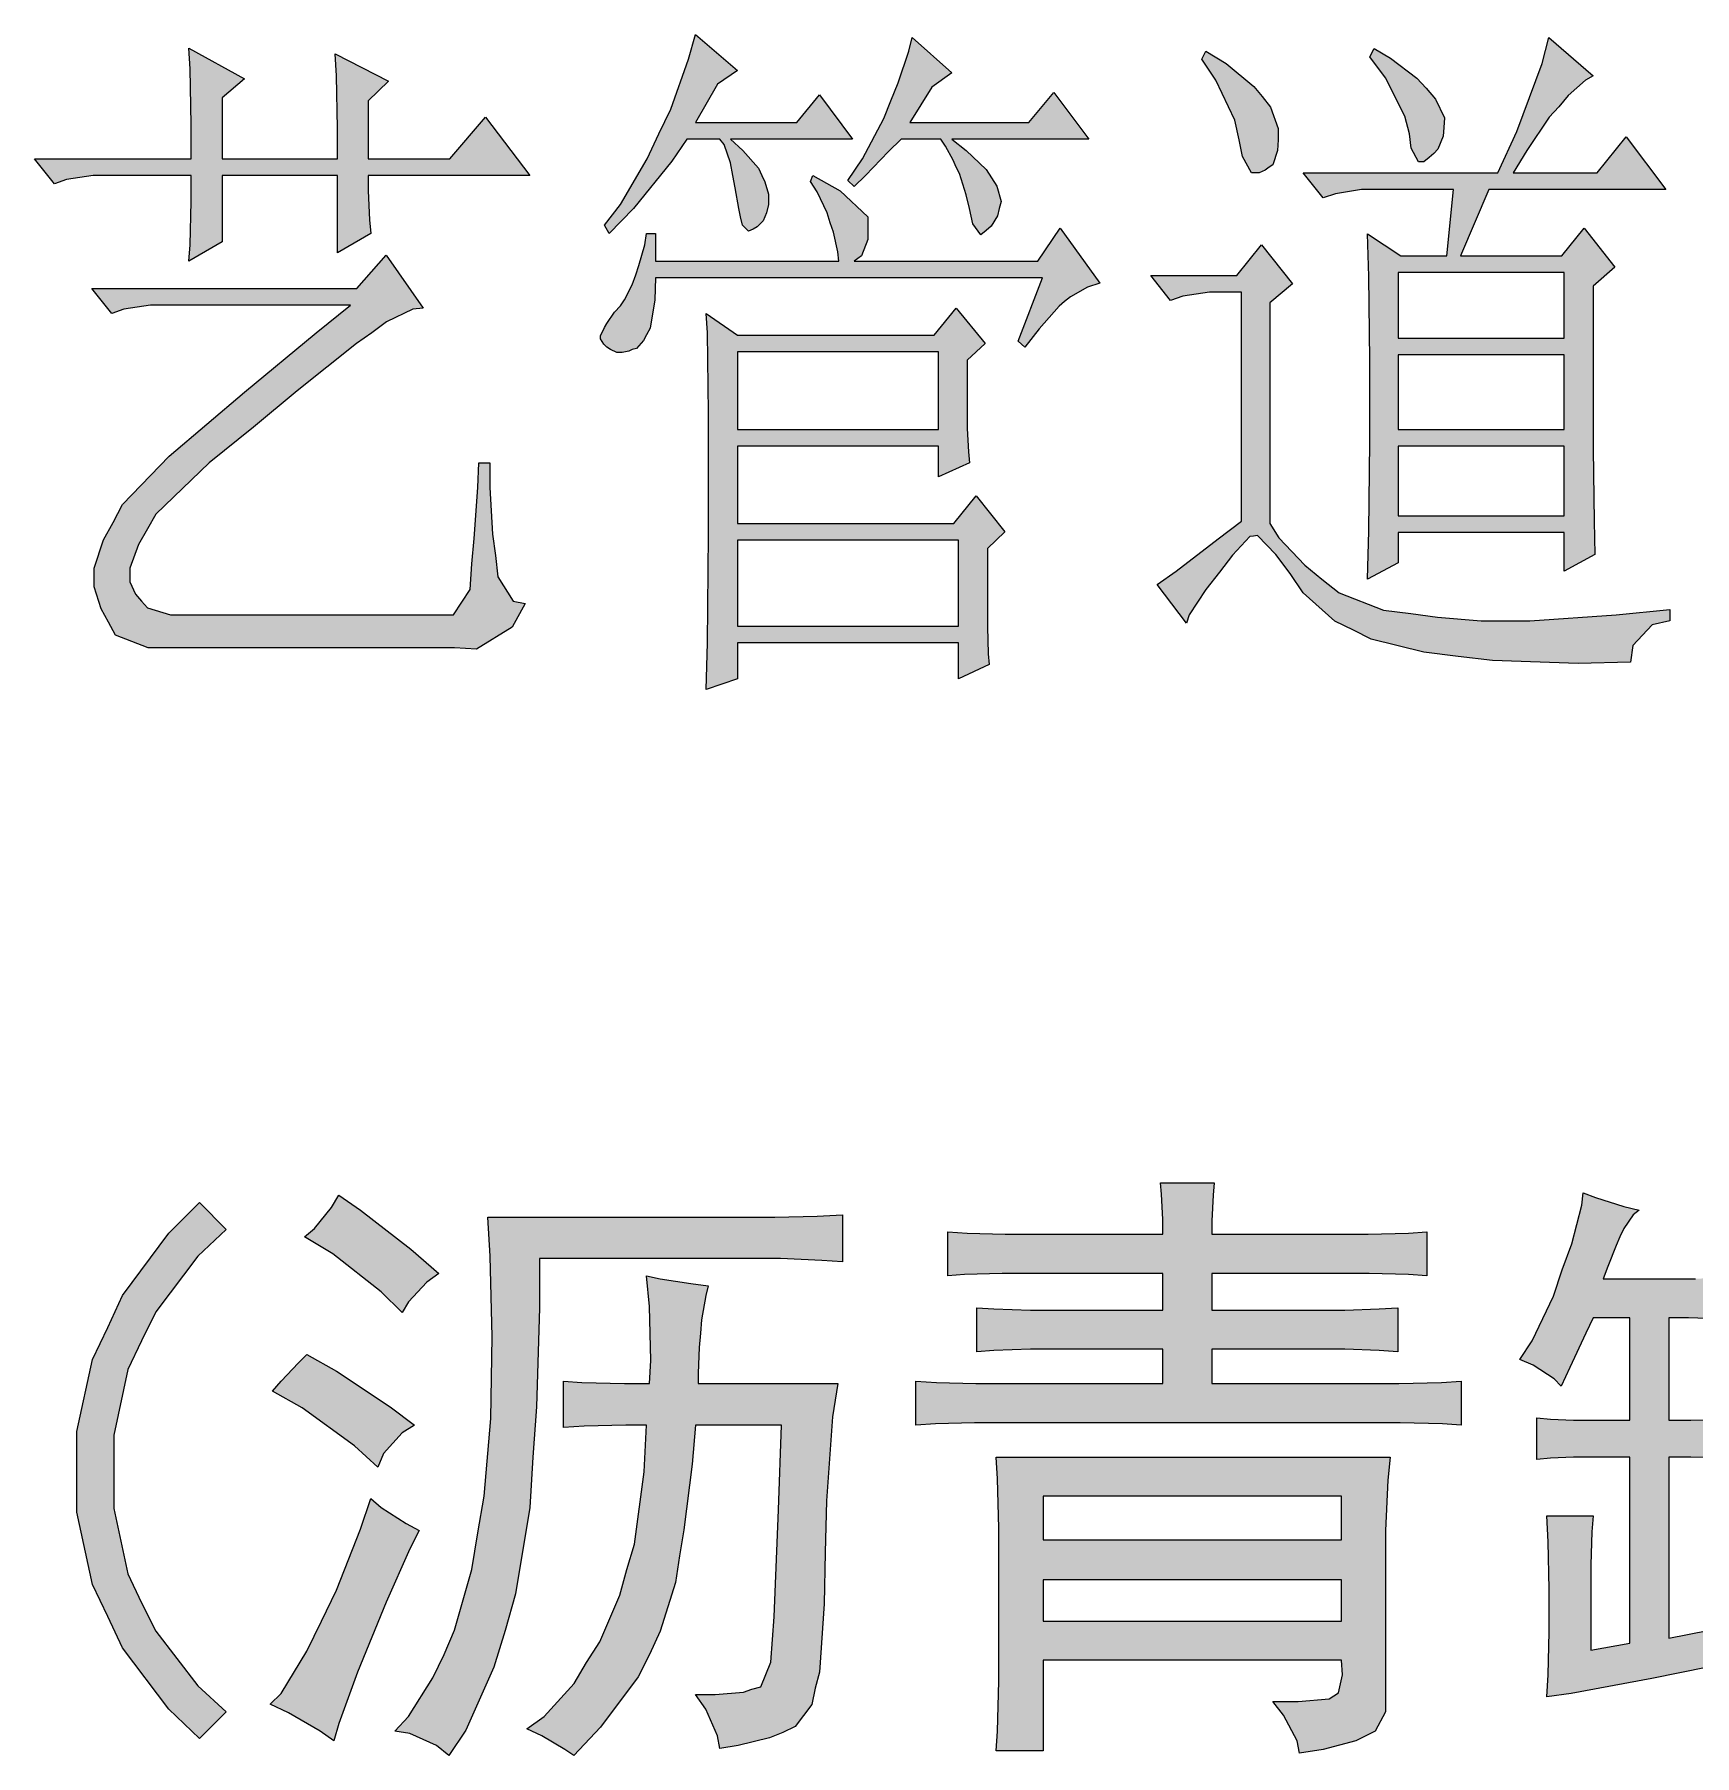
# Model space of a CAD drawing. Header units: millimetres. Extents: x 261 to 114907, y 32 to 1998430.
# Drawn here: x 109822 to 111031, y 1931039 to 1932292 of the extents above; entities that cross this region are included whole.
import ezdxf

# ---------------------------------------------------------------- set-up
doc = ezdxf.new("R2010")
doc.units = ezdxf.units.MM

msp = doc.modelspace()

# ---------------------------------------------------------------- hatches: boundary and pattern name
h = msp.add_hatch(color=0)
h.dxf.hatch_style = 2
h.paths.add_polyline_path([(110303.4, 1932291.7), (110334, 1932265.4), (110319.4, 1932255.5), (110303.4, 1932227.5), (110377.1, 1932227.5), (110393.5, 1932247.7), (110417.6, 1932215.4), (110328.9, 1932215.4), (110337.9, 1932207.2), (110349.1, 1932194.3), (110351.7, 1932189.1), (110353.8, 1932184.4), (110356.4, 1932175.4), (110356.4, 1932171), (110356.4, 1932168), (110355.1, 1932162), (110353.8, 1932159), (110352.6, 1932156), (110348.2, 1932151.7), (110345.2, 1932149.9), (110341.8, 1932148.6), (110337.5, 1932152.9), (110336.2, 1932159), (110334.9, 1932165), (110332.3, 1932180.1), (110330.6, 1932189.1), (110328.9, 1932198.2), (110324.1, 1932211.5), (110321.1, 1932215.4), (110297, 1932215.4), (110286.2, 1932199.5), (110258.2, 1932165), (110240.5, 1932146.9), (110237.1, 1932152.9), (110248.7, 1932168), (110268.1, 1932201.2), (110276.7, 1932219.3), (110285.3, 1932237.4), (110298.3, 1932273.6)])
h = msp.add_hatch(color=0)
h.dxf.hatch_style = 2
h.paths.add_polyline_path([(110065.1, 1932189.1), (110065.1, 1932177.9), (110066, 1932156.8), (110066.9, 1932146.9), (110042.7, 1932132.7), (110042.7, 1932189.1), (109958.7, 1932189.1), (109958.7, 1932140.9), (109934.6, 1932126.7), (109935.4, 1932138.7), (109936.3, 1932170.2), (109936.3, 1932189.1), (109875.1, 1932189.1), (109864.8, 1932189.1), (109845.4, 1932186.1), (109836.7, 1932183.1), (109822.1, 1932201.2), (109936.3, 1932201.2), (109936.3, 1932226.2), (109935.4, 1932266.7), (109934.6, 1932281.8), (109975.1, 1932259.4), (109958.7, 1932245.6), (109958.7, 1932201.2), (110042.7, 1932201.2), (110042.7, 1932223.2), (110041.9, 1932261.5), (110041, 1932277.5), (110079.8, 1932257.7), (110065.1, 1932243.4), (110065.1, 1932201.2), (110124.6, 1932201.2), (110150.5, 1932231.4), (110182.8, 1932189.1)])
h = msp.add_hatch(color=0)
h.dxf.hatch_style = 2
h.paths.add_polyline_path([(110461.1, 1932289.5), (110490, 1932263.7), (110475.4, 1932253.3), (110459.4, 1932227.5), (110546, 1932227.5), (110564.1, 1932249.5), (110589.6, 1932215.4), (110490, 1932215.4), (110500.4, 1932207.2), (110515, 1932193.4), (110518.9, 1932187.4), (110522.8, 1932181.4), (110525.8, 1932170.2), (110524.5, 1932165), (110523.2, 1932159.8), (110518.5, 1932152.1), (110515, 1932149.1), (110511.1, 1932146), (110505.1, 1932153.8), (110502.9, 1932165), (110500.4, 1932174.9), (110495.6, 1932190.4), (110493, 1932195.2), (110490.9, 1932200.3), (110485.3, 1932210.3), (110481.8, 1932215.4), (110453, 1932215.4), (110443.9, 1932206.4), (110427.1, 1932189.1), (110418.9, 1932181), (110414.2, 1932185.3), (110425, 1932201.2), (110440.5, 1932230.5), (110445.6, 1932243.4), (110450.8, 1932256.4), (110458.6, 1932279.6)])
h = msp.add_hatch(color=0)
h.dxf.hatch_style = 2
h.paths.add_polyline_path([(110671.9, 1932273.6), (110674.9, 1932279.6), (110689.5, 1932270.6), (110709.8, 1932253.8), (110715.8, 1932246.5), (110721.9, 1932238.7), (110727.5, 1932223.2), (110727.5, 1932215), (110727, 1932207.2), (110723.6, 1932196.9), (110721, 1932195.2), (110718, 1932193), (110713.7, 1932190.9), (110711.9, 1932190.9), (110708.1, 1932190.9), (110701.6, 1932202.9), (110699, 1932215), (110696, 1932229.2), (110682.2, 1932258.5)])
h = msp.add_hatch(color=0)
h.paths.add_polyline_path([(110850.3, 1932130.5), (110855, 1932178.8), (110799, 1932178.8), (110788.2, 1932178.8), (110769.3, 1932175.8), (110760.2, 1932172.8), (110745.6, 1932190.9), (110887.3, 1932190.9), (110901.1, 1932221), (110919.6, 1932270.6), (110924.4, 1932289.5), (110956.7, 1932261.5), (110951.1, 1932258.5), (110938.6, 1932247.3), (110931.7, 1932239.1), (110924.8, 1932231.4), (110908.4, 1932207.2), (110898.5, 1932190.9), (110959.7, 1932190.9), (110980.8, 1932217.2), (111009.7, 1932178.8), (110880.9, 1932178.8), (110860.2, 1932130.5), (110933.9, 1932130.5), (110950.2, 1932150.8), (110972.6, 1932122.3), (110956.7, 1932108.6), (110956.7, 1932018.1), (110956.7, 1931989.6), (110957.6, 1931937.5), (110958, 1931913.4), (110935.6, 1931901.3), (110935.6, 1931929.3), (110814.9, 1931929.3), (110814.9, 1931907.3), (110792.5, 1931895.3), (110793.4, 1931930.6), (110794.2, 1931995.2), (110794.2, 1932025), (110794.2, 1932054.7), (110793.4, 1932115.5), (110792.5, 1932146.5), (110816.7, 1932130.5)])
h.paths.add_polyline_path([(110814.9, 1932058.6), (110814.9, 1932004.3), (110935.6, 1932004.3), (110935.6, 1932058.6)])
h.paths.add_polyline_path([(110814.9, 1931992.2), (110814.9, 1931941.4), (110935.6, 1931941.4), (110935.6, 1931992.2)])
h.paths.add_polyline_path([(110814.9, 1932118.5), (110814.9, 1932070.6), (110935.6, 1932070.6), (110935.6, 1932118.5)])
h = msp.add_hatch(color=0)
h.dxf.hatch_style = 2
h.paths.add_polyline_path([(110794.2, 1932275.3), (110797.3, 1932281.4), (110809.3, 1932274.5), (110828.3, 1932259.8), (110835.2, 1932252.5), (110842.1, 1932244.7), (110848.5, 1932230.9), (110848.1, 1932224), (110847.7, 1932217.6), (110843.8, 1932208.1), (110840.8, 1932205.1), (110837.3, 1932202.1), (110833.5, 1932199.1), (110829.6, 1932199.1), (110824.4, 1932209), (110823.1, 1932219.3), (110819.7, 1932232.2), (110805.5, 1932260.2)])
h = msp.add_hatch(color=0)
h.dxf.hatch_style = 2
h.paths.add_polyline_path([(110538.3, 1932068.5), (110555.9, 1932114.6), (110274.1, 1932114.6), (110273.7, 1932098.6), (110270.3, 1932078), (110267.7, 1932073.2), (110265.5, 1932068.9), (110260.3, 1932063.3), (110257.3, 1932062.5), (110254.7, 1932061.2), (110250, 1932060.3), (110248.7, 1932060.3), (110246.1, 1932060.3), (110241.4, 1932062.5), (110238.8, 1932064.2), (110236.6, 1932066.3), (110234.1, 1932070.2), (110234.1, 1932072.4), (110237.1, 1932078.4), (110238.8, 1932081.4), (110244.4, 1932089.6), (110248.7, 1932094.3), (110251.7, 1932098.6), (110257.3, 1932109.4), (110259.9, 1932116.7), (110262.1, 1932123.6), (110266.4, 1932138.7), (110267.7, 1932146.9), (110274.1, 1932146.9), (110274.1, 1932126.7), (110407.7, 1932126.7), (110406.9, 1932133.6), (110403.8, 1932147.8), (110401.3, 1932154.7), (110399.1, 1932162), (110391.8, 1932177.1), (110387, 1932184.8), (110388.8, 1932189.1), (110408.6, 1932177.9), (110428.8, 1932159), (110428.8, 1932150.8), (110428.8, 1932142.6), (110424.1, 1932130.5), (110418.9, 1932126.7), (110552.5, 1932126.7), (110568.9, 1932150.8), (110597.7, 1932110.7), (110588.7, 1932107.7), (110576.2, 1932100.8), (110571.9, 1932097.4), (110568, 1932093.9), (110553.4, 1932077.5), (110543, 1932064.2)])
h = msp.add_hatch(color=0)
h.dxf.hatch_style = 2
h.paths.add_polyline_path([(109863.9, 1932106.8), (110056.9, 1932106.8), (110078.1, 1932131), (110105.2, 1932092.6), (110097.5, 1932091.8), (110078.5, 1932082.7), (110067.7, 1932074.5), (110056.5, 1932066.8), (110013.4, 1932032.3), (109981.5, 1932006), (109949.2, 1931980.1), (109910.4, 1931942.7), (109904.4, 1931931.9), (109897.9, 1931920.7), (109891.5, 1931903.4), (109891.5, 1931897.4), (109891.5, 1931893.5), (109895.8, 1931884.5), (109900.1, 1931879.3), (109904.4, 1931874.6), (109921.2, 1931869.4), (109933.3, 1931869.4), (110116.4, 1931869.4), (110127.2, 1931869.4), (110139.3, 1931887.9), (110140.5, 1931906.5), (110142.3, 1931925), (110144.9, 1931962), (110145.7, 1931980.1), (110153.5, 1931980.1), (110153.5, 1931962), (110155.6, 1931928), (110157.8, 1931912.5), (110159.5, 1931897), (110170.7, 1931879.3), (110179.3, 1931877.6), (110169.8, 1931860.4), (110144, 1931844.4), (110128, 1931845.3), (109923.4, 1931845.3), (109904.8, 1931845.3), (109881.1, 1931854.7), (109876, 1931864.2), (109870.8, 1931873.7), (109865.6, 1931889.7), (109865.6, 1931895.7), (109865.6, 1931903.4), (109872.5, 1931924.1), (109879.4, 1931936.6), (109886.3, 1931949.6), (109920.3, 1931984.9), (109947.5, 1932008.2), (109975.1, 1932031.4), (110027.2, 1932074.5), (110052.2, 1932094.8), (109916.9, 1932094.8), (109906.6, 1932094.8), (109887.2, 1932091.8), (109878.5, 1932088.7)])
h = msp.add_hatch(color=0)
h.dxf.hatch_style = 2
h.paths.add_polyline_path([(110721.4, 1931935.8), (110727.9, 1931925.4), (110746.8, 1931905.6), (110759.3, 1931895.3), (110771.8, 1931885.3), (110804.2, 1931872.8), (110824, 1931870.3), (110843.4, 1931867.7), (110875.3, 1931865.1), (110887.3, 1931865.1), (110910.6, 1931865.1), (110973.5, 1931869.4), (111012.7, 1931873.3), (111012.7, 1931865.1), (110999.8, 1931862.1), (110985.6, 1931847), (110983.9, 1931834.9), (110945.9, 1931834.1), (110883.4, 1931836.2), (110858.5, 1931839.2), (110833.5, 1931842.3), (110795.1, 1931851.7), (110782.2, 1931858.2), (110768.8, 1931864.7), (110745.6, 1931885.3), (110736.1, 1931899.6), (110725.7, 1931913.4), (110712.4, 1931927.1), (110709.4, 1931926.7), (110706.8, 1931926.3), (110694.3, 1931912.9), (110684.8, 1931900.4), (110674.9, 1931887.9), (110662.8, 1931869.4), (110660.7, 1931863.4), (110639.5, 1931891.4), (110653.3, 1931901.3), (110683.9, 1931924.6), (110700.7, 1931937.5), (110700.7, 1932104.2), (110687.8, 1932104.2), (110677.5, 1932104.2), (110658.1, 1932101.2), (110649, 1932098.2), (110634.8, 1932116.3), (110697.3, 1932116.3), (110715.4, 1932138.7), (110737.8, 1932110.3), (110721.4, 1932096.5)])
h = msp.add_hatch(color=0)
h.paths.add_polyline_path([(110515.9, 1931917.7), (110515.9, 1931906.5), (110515.9, 1931884.1), (110515.9, 1931872.4), (110515.9, 1931860.8), (110516.3, 1931841), (110517.2, 1931833.2), (110494.8, 1931822.9), (110494.8, 1931849.1), (110334, 1931849.1), (110334, 1931822.9), (110311.2, 1931815.1), (110312.1, 1931849.1), (110312.9, 1931927.6), (110312.9, 1931972), (110312.9, 1932016.3), (110312.1, 1932074.5), (110311.2, 1932088.7), (110334, 1932072.8), (110477.1, 1932072.8), (110493, 1932092.6), (110514.2, 1932066.8), (110501.2, 1932054.7), (110501.2, 1932014.2), (110501.2, 1932005.1), (110502.1, 1931987.9), (110502.9, 1931980.1), (110480.1, 1931969.8), (110480.1, 1931992.2), (110334, 1931992.2), (110334, 1931935.8), (110491.3, 1931935.8), (110507.7, 1931956), (110528.4, 1931929.7)])
h.paths.add_polyline_path([(110334, 1931923.7), (110334, 1931861.2), (110494.8, 1931861.2), (110494.8, 1931923.7)])
h.paths.add_polyline_path([(110334, 1932060.7), (110334, 1932004.3), (110480.1, 1932004.3), (110480.1, 1932060.7)])
h = msp.add_hatch(color=0)
h.dxf.hatch_style = 2
h.paths.add_polyline_path([(110680.9, 1931456.1), (110680.1, 1931447.1), (110679.2, 1931428.6), (110679.2, 1931418.7), (110777, 1931418.7), (110793, 1931418.7), (110822.3, 1931419.5), (110835.6, 1931420.4), (110835.6, 1931388.5), (110822.3, 1931389.4), (110793.8, 1931390.2), (110778.7, 1931390.2), (110679.2, 1931390.2), (110679.2, 1931363.5), (110764.5, 1931363.5), (110776.1, 1931363.5), (110801.1, 1931364.4), (110814.5, 1931365.2), (110814.5, 1931333.3), (110801.1, 1931334.2), (110776.1, 1931335.1), (110764.5, 1931335.1), (110679.2, 1931335.1), (110679.2, 1931310.1), (110798.1, 1931310.1), (110815.4, 1931310.1), (110846.4, 1931310.9), (110860.6, 1931311.8), (110860.6, 1931279.9), (110847.2, 1931280.8), (110816.2, 1931281.6), (110798.1, 1931281.6), (110520.6, 1931281.6), (110506.4, 1931281.6), (110478, 1931280.8), (110463.7, 1931279.9), (110463.7, 1931311.8), (110478.8, 1931310.9), (110507.3, 1931310.1), (110520.6, 1931310.1), (110643.4, 1931310.1), (110643.4, 1931335.1), (110561.6, 1931335.1), (110547.3, 1931335.1), (110520.6, 1931334.2), (110508.1, 1931333.3), (110508.1, 1931365.2), (110520.6, 1931364.4), (110547.3, 1931363.5), (110561.6, 1931363.5), (110643.4, 1931363.5), (110643.4, 1931390.2), (110542.2, 1931390.2), (110526.6, 1931390.2), (110499.1, 1931389.4), (110487, 1931388.5), (110487, 1931420.4), (110501.2, 1931419.5), (110528.8, 1931418.7), (110542.2, 1931418.7), (110643.4, 1931418.7), (110643.4, 1931429.4), (110642.6, 1931448), (110641.7, 1931456.1)])
h = msp.add_hatch(color=0)
h.dxf.hatch_style = 2
h.paths.add_polyline_path([(109961.7, 1931071.3), (109942.3, 1931051.9), (109919.9, 1931073.1), (109886.3, 1931117.9), (109875.5, 1931140.7), (109864.3, 1931164), (109853.1, 1931216.6), (109853.1, 1931245.9), (109853.1, 1931275.2), (109864.3, 1931327.7), (109875.5, 1931351), (109886.3, 1931374.3), (109919.9, 1931419.5), (109942.3, 1931441.9), (109961.7, 1931422.1), (109941, 1931402.7), (109910.4, 1931362.2), (109900.1, 1931341.1), (109890.2, 1931320.4), (109879.8, 1931272.6), (109879.8, 1931245.9), (109879.8, 1931219.1), (109890.2, 1931171.7), (109900.1, 1931150.6), (109910.4, 1931129.9), (109941, 1931090.3)])
h = msp.add_hatch(color=0)
h.dxf.hatch_style = 2
h.paths.add_polyline_path([(110043.6, 1931447.1), (110059.5, 1931436.3), (110096.2, 1931407.9), (110116.4, 1931390.2), (110107.8, 1931383.8), (110094.4, 1931369.5), (110089.7, 1931361.8), (110074.6, 1931376.9), (110039.3, 1931404.4), (110018.6, 1931416.9), (110025.9, 1931423), (110038.4, 1931438.1)])
h = msp.add_hatch(color=0)
h.dxf.hatch_style = 2
h.paths.add_polyline_path([(111068.7, 1931082.1), (111040.3, 1931082.1), (111040.3, 1931103.7), (110999.4, 1931095.5), (110940.8, 1931084.7), (110923.1, 1931082.1), (110924, 1931098.1), (110924.8, 1931129.5), (110924.8, 1931144.6), (110924.8, 1931160.5), (110924, 1931195), (110923.1, 1931214), (110956.7, 1931214), (110955.8, 1931202.3), (110955, 1931178.2), (110955, 1931165.7), (110955, 1931116.2), (110983.4, 1931121.3), (110983.4, 1931256.6), (110949.4, 1931256.6), (110942.5, 1931256.6), (110925.7, 1931255.8), (110915.8, 1931254.9), (110915.8, 1931285.1), (110925.7, 1931284.2), (110942.5, 1931283.4), (110949.4, 1931283.4), (110983.4, 1931283.4), (110983.4, 1931357.9), (110956.7, 1931357.9), (110951.5, 1931346.7), (110939.9, 1931321.7), (110933.4, 1931308.3), (110928.3, 1931313.5), (110913.2, 1931323.4), (110903.3, 1931327.7), (110912.3, 1931341.1), (110927.8, 1931373.8), (110934.3, 1931392.8), (110941.2, 1931411.8), (110948.5, 1931439.8), (110949.4, 1931448.8), (110958.4, 1931445.4), (110979.1, 1931438.9), (110990.3, 1931436.3), (110986, 1931432.9), (110979.1, 1931423), (110976.1, 1931416.9), (110973.5, 1931410.5), (110967.5, 1931395.4), (110964, 1931386.3), (111020.9, 1931386.3), (111031.3, 1931386.3), (111054.5, 1931387.6), (111067, 1931388.5), (111067, 1931356.2), (111053.7, 1931357), (111026.1, 1931357.9), (111011.9, 1931357.9), (111011.9, 1931283.4), (111027.8, 1931283.4), (111058.8, 1931284.2), (111074.3, 1931285.1), (111074.3, 1931254.9), (111058.8, 1931255.8), (111027.8, 1931256.6), (111011.9, 1931256.6), (111011.9, 1931124.8), (111040.3, 1931130.4), (111040.3, 1931167.4), (111040.3, 1931178.2), (111039.4, 1931200.6), (111038.6, 1931212.3), (111070.5, 1931212.3), (111068.7, 1931192.4)])
h = msp.add_hatch(color=0)
h.dxf.hatch_style = 2
h.paths.add_polyline_path([(110123.7, 1931039.5), (110114.7, 1931046.8), (110095.3, 1931055.4), (110084.5, 1931057.1), (110094.4, 1931067.9), (110112.1, 1931095.9), (110120.3, 1931113.1), (110128, 1931130.8), (110140.5, 1931174.8), (110144.9, 1931201.5), (110149.6, 1931228.2), (110154.3, 1931284.6), (110154.8, 1931314.4), (110155.2, 1931344.1), (110153.9, 1931402.7), (110152.2, 1931431.2), (110349.5, 1931431.2), (110361.2, 1931431.2), (110391.8, 1931432), (110410.3, 1931432.9), (110410.3, 1931398.8), (110395.2, 1931399.7), (110365.1, 1931401), (110349.5, 1931401), (110189.7, 1931401), (110189.7, 1931365.2), (110187.5, 1931293.3), (110184.9, 1931256.6), (110182.8, 1931220), (110172.4, 1931157.1), (110164.7, 1931130.4), (110156.5, 1931103.7), (110136.2, 1931058)])
h = msp.add_hatch(color=0)
h.dxf.hatch_style = 2
h.paths.add_polyline_path([(110321.1, 1931044.6), (110319.4, 1931053.7), (110310.8, 1931073.1), (110303.4, 1931083.8), (110317.7, 1931083.8), (110338.3, 1931085.6), (110344.4, 1931087.7), (110350.8, 1931089.4), (110358.2, 1931107.5), (110359.5, 1931123.9), (110360.7, 1931140.3), (110363.8, 1931218.3), (110365.9, 1931279.9), (110303.4, 1931279.9), (110300.8, 1931251.5), (110294.8, 1931203.6), (110291.8, 1931184.7), (110288.8, 1931165.3), (110277.6, 1931129.9), (110269.8, 1931113.1), (110261.6, 1931096.8), (110234.1, 1931060.1), (110214.7, 1931039.5), (110208.2, 1931043.8), (110191.4, 1931053.7), (110180.6, 1931058.8), (110193.1, 1931067.9), (110215.1, 1931092), (110224.1, 1931107.1), (110233.6, 1931122.2), (110248.3, 1931156.2), (110253.4, 1931174.8), (110259, 1931193.3), (110265.9, 1931245.9), (110267.7, 1931279.9), (110252.6, 1931279.9), (110222.4, 1931279), (110207.3, 1931278.2), (110207.3, 1931311.8), (110220.7, 1931310.9), (110251.7, 1931310.1), (110269.8, 1931310.1), (110270.7, 1931326.9), (110269.8, 1931366.1), (110267.7, 1931388.5), (110277.6, 1931386.3), (110300, 1931382.9), (110312.5, 1931381.2), (110310.8, 1931374.3), (110307.7, 1931356.6), (110306.9, 1931346.7), (110306, 1931336.4), (110305.2, 1931317.8), (110305.2, 1931310.1), (110406.9, 1931310.1), (110403, 1931285.9), (110398.7, 1931224.7), (110397.8, 1931187.3), (110396.9, 1931149.8), (110393.5, 1931100.2), (110390.5, 1931088.6), (110387.9, 1931076.5), (110375.8, 1931060.6), (110366.8, 1931056.3), (110357.3, 1931052.4), (110334.5, 1931046.8)])
h = msp.add_hatch(color=0)
h.dxf.hatch_style = 2
h.paths.add_polyline_path([(110020.3, 1931331.2), (110041.9, 1931319.1), (110081.1, 1931293.3), (110098.7, 1931279.9), (110089.7, 1931274.3), (110076.3, 1931259.2), (110072, 1931249.3), (110055.2, 1931264.8), (110016.9, 1931292.4), (109995.3, 1931304.5), (110001.8, 1931311.8), (110014.3, 1931325.2)])
h = msp.add_hatch(color=0)
h.paths.add_polyline_path([(110723.6, 1931078.7), (110742.1, 1931078.7), (110764.5, 1931080.8), (110768, 1931083), (110771.4, 1931085.1), (110774.4, 1931098.1), (110773.6, 1931108.8), (110556.4, 1931108.8), (110556.4, 1931042.9), (110522.3, 1931042.9), (110523.2, 1931057.1), (110524.1, 1931093.7), (110524.1, 1931116.2), (110524.1, 1931185.5), (110524.1, 1931204.9), (110523.2, 1931240.7), (110522.3, 1931256.6), (110808.9, 1931256.6), (110807.2, 1931239.8), (110805.5, 1931203.2), (110805.5, 1931183.8), (110805.5, 1931082.1), (110805.5, 1931071.3), (110798.1, 1931057.1), (110791.2, 1931053.7), (110783.9, 1931050.2), (110760.2, 1931043.8), (110743, 1931041.2), (110741.2, 1931050.2), (110731.3, 1931068.8)])
h.paths.add_polyline_path([(110773.6, 1931196.3), (110773.6, 1931228.2), (110556.4, 1931228.2), (110556.4, 1931196.3)])
h.paths.add_polyline_path([(110773.6, 1931137.3), (110773.6, 1931167.4), (110556.4, 1931167.4), (110556.4, 1931137.3)])
h = msp.add_hatch(color=0)
h.dxf.hatch_style = 2
h.paths.add_polyline_path([(110102.2, 1931203.2), (110095.3, 1931189.8), (110078.1, 1931151.1), (110067.7, 1931125.6), (110057.4, 1931100.2), (110043.6, 1931062.7), (110040.1, 1931050.2), (110030.2, 1931057.1), (110007, 1931070.5), (109993.6, 1931076.9), (110001.8, 1931084.7), (110020.3, 1931115.3), (110031.1, 1931137.3), (110041.9, 1931159.7), (110059.5, 1931204.1), (110066.9, 1931226.5), (110074.6, 1931220), (110092.7, 1931208.4)])

# ---------------------------------------------------------------- linework, layer by layer
at = {"color": 0, "lineweight": 0}
for points in [[(110303.4, 1932291.7), (110334, 1932265.4), (110319.4, 1932255.5), (110303.4, 1932227.5), (110377.1, 1932227.5), (110393.5, 1932247.7), (110417.6, 1932215.4), (110328.9, 1932215.4), (110337.9, 1932207.2), (110349.1, 1932194.3), (110351.7, 1932189.1), (110353.8, 1932184.4), (110356.4, 1932175.4), (110356.4, 1932171), (110356.4, 1932168), (110355.1, 1932162), (110353.8, 1932159), (110352.6, 1932156), (110348.2, 1932151.7), (110345.2, 1932149.9), (110341.8, 1932148.6), (110337.5, 1932152.9), (110336.2, 1932159), (110334.9, 1932165), (110332.3, 1932180.1), (110330.6, 1932189.1), (110328.9, 1932198.2), (110324.1, 1932211.5), (110321.1, 1932215.4), (110297, 1932215.4), (110286.2, 1932199.5), (110258.2, 1932165), (110240.5, 1932146.9), (110237.1, 1932152.9), (110248.7, 1932168), (110268.1, 1932201.2), (110276.7, 1932219.3), (110285.3, 1932237.4), (110298.3, 1932273.6)], [(110065.1, 1932189.1), (110065.1, 1932177.9), (110066, 1932156.8), (110066.9, 1932146.9), (110042.7, 1932132.7), (110042.7, 1932189.1), (109958.7, 1932189.1), (109958.7, 1932140.9), (109934.6, 1932126.7), (109935.4, 1932138.7), (109936.3, 1932170.2), (109936.3, 1932189.1), (109875.1, 1932189.1), (109864.8, 1932189.1), (109845.4, 1932186.1), (109836.7, 1932183.1), (109822.1, 1932201.2), (109936.3, 1932201.2), (109936.3, 1932226.2), (109935.4, 1932266.7), (109934.6, 1932281.8), (109975.1, 1932259.4), (109958.7, 1932245.6), (109958.7, 1932201.2), (110042.7, 1932201.2), (110042.7, 1932223.2), (110041.9, 1932261.5), (110041, 1932277.5), (110079.8, 1932257.7), (110065.1, 1932243.4), (110065.1, 1932201.2), (110124.6, 1932201.2), (110150.5, 1932231.4), (110182.8, 1932189.1)], [(110461.1, 1932289.5), (110490, 1932263.7), (110475.4, 1932253.3), (110459.4, 1932227.5), (110546, 1932227.5), (110564.1, 1932249.5), (110589.6, 1932215.4), (110490, 1932215.4), (110500.4, 1932207.2), (110515, 1932193.4), (110518.9, 1932187.4), (110522.8, 1932181.4), (110525.8, 1932170.2), (110524.5, 1932165), (110523.2, 1932159.8), (110518.5, 1932152.1), (110515, 1932149.1), (110511.1, 1932146), (110505.1, 1932153.8), (110502.9, 1932165), (110500.4, 1932174.9), (110495.6, 1932190.4), (110493, 1932195.2), (110490.9, 1932200.3), (110485.3, 1932210.3), (110481.8, 1932215.4), (110453, 1932215.4), (110443.9, 1932206.4), (110427.1, 1932189.1), (110418.9, 1932181), (110414.2, 1932185.3), (110425, 1932201.2), (110440.5, 1932230.5), (110445.6, 1932243.4), (110450.8, 1932256.4), (110458.6, 1932279.6)], [(110671.9, 1932273.6), (110674.9, 1932279.6), (110689.5, 1932270.6), (110709.8, 1932253.8), (110715.8, 1932246.5), (110721.9, 1932238.7), (110727.5, 1932223.2), (110727.5, 1932215), (110727, 1932207.2), (110723.6, 1932196.9), (110721, 1932195.2), (110718, 1932193), (110713.7, 1932190.9), (110711.9, 1932190.9), (110708.1, 1932190.9), (110701.6, 1932202.9), (110699, 1932215), (110696, 1932229.2), (110682.2, 1932258.5)], [(110850.3, 1932130.5), (110855, 1932178.8), (110799, 1932178.8), (110788.2, 1932178.8), (110769.3, 1932175.8), (110760.2, 1932172.8), (110745.6, 1932190.9), (110887.3, 1932190.9), (110901.1, 1932221), (110919.6, 1932270.6), (110924.4, 1932289.5), (110956.7, 1932261.5), (110951.1, 1932258.5), (110938.6, 1932247.3), (110931.7, 1932239.1), (110924.8, 1932231.4), (110908.4, 1932207.2), (110898.5, 1932190.9), (110959.7, 1932190.9), (110980.8, 1932217.2), (111009.7, 1932178.8), (110880.9, 1932178.8), (110860.2, 1932130.5), (110933.9, 1932130.5), (110950.2, 1932150.8), (110972.6, 1932122.3), (110956.7, 1932108.6), (110956.7, 1932018.1), (110956.7, 1931989.6), (110957.6, 1931937.5), (110958, 1931913.4), (110935.6, 1931901.3), (110935.6, 1931929.3), (110814.9, 1931929.3), (110814.9, 1931907.3), (110792.5, 1931895.3), (110793.4, 1931930.6), (110794.2, 1931995.2), (110794.2, 1932025), (110794.2, 1932054.7), (110793.4, 1932115.5), (110792.5, 1932146.5), (110816.7, 1932130.5)], [(110794.2, 1932275.3), (110797.3, 1932281.4), (110809.3, 1932274.5), (110828.3, 1932259.8), (110835.2, 1932252.5), (110842.1, 1932244.7), (110848.5, 1932230.9), (110848.1, 1932224), (110847.7, 1932217.6), (110843.8, 1932208.1), (110840.8, 1932205.1), (110837.3, 1932202.1), (110833.5, 1932199.1), (110829.6, 1932199.1), (110824.4, 1932209), (110823.1, 1932219.3), (110819.7, 1932232.2), (110805.5, 1932260.2)], [(110538.3, 1932068.5), (110555.9, 1932114.6), (110274.1, 1932114.6), (110273.7, 1932098.6), (110270.3, 1932078), (110267.7, 1932073.2), (110265.5, 1932068.9), (110260.3, 1932063.3), (110257.3, 1932062.5), (110254.7, 1932061.2), (110250, 1932060.3), (110248.7, 1932060.3), (110246.1, 1932060.3), (110241.4, 1932062.5), (110238.8, 1932064.2), (110236.6, 1932066.3), (110234.1, 1932070.2), (110234.1, 1932072.4), (110237.1, 1932078.4), (110238.8, 1932081.4), (110244.4, 1932089.6), (110248.7, 1932094.3), (110251.7, 1932098.6), (110257.3, 1932109.4), (110259.9, 1932116.7), (110262.1, 1932123.6), (110266.4, 1932138.7), (110267.7, 1932146.9), (110274.1, 1932146.9), (110274.1, 1932126.7), (110407.7, 1932126.7), (110406.9, 1932133.6), (110403.8, 1932147.8), (110401.3, 1932154.7), (110399.1, 1932162), (110391.8, 1932177.1), (110387, 1932184.8), (110388.8, 1932189.1), (110408.6, 1932177.9), (110428.8, 1932159), (110428.8, 1932150.8), (110428.8, 1932142.6), (110424.1, 1932130.5), (110418.9, 1932126.7), (110552.5, 1932126.7), (110568.9, 1932150.8), (110597.7, 1932110.7), (110588.7, 1932107.7), (110576.2, 1932100.8), (110571.9, 1932097.4), (110568, 1932093.9), (110553.4, 1932077.5), (110543, 1932064.2)], [(109863.9, 1932106.8), (110056.9, 1932106.8), (110078.1, 1932131), (110105.2, 1932092.6), (110097.5, 1932091.8), (110078.5, 1932082.7), (110067.7, 1932074.5), (110056.5, 1932066.8), (110013.4, 1932032.3), (109981.5, 1932006), (109949.2, 1931980.1), (109910.4, 1931942.7), (109904.4, 1931931.9), (109897.9, 1931920.7), (109891.5, 1931903.4), (109891.5, 1931897.4), (109891.5, 1931893.5), (109895.8, 1931884.5), (109900.1, 1931879.3), (109904.4, 1931874.6), (109921.2, 1931869.4), (109933.3, 1931869.4), (110116.4, 1931869.4), (110127.2, 1931869.4), (110139.3, 1931887.9), (110140.5, 1931906.5), (110142.3, 1931925), (110144.9, 1931962), (110145.7, 1931980.1), (110153.5, 1931980.1), (110153.5, 1931962), (110155.6, 1931928), (110157.8, 1931912.5), (110159.5, 1931897), (110170.7, 1931879.3), (110179.3, 1931877.6), (110169.8, 1931860.4), (110144, 1931844.4), (110128, 1931845.3), (109923.4, 1931845.3), (109904.8, 1931845.3), (109881.1, 1931854.7), (109876, 1931864.2), (109870.8, 1931873.7), (109865.6, 1931889.7), (109865.6, 1931895.7), (109865.6, 1931903.4), (109872.5, 1931924.1), (109879.4, 1931936.6), (109886.3, 1931949.6), (109920.3, 1931984.9), (109947.5, 1932008.2), (109975.1, 1932031.4), (110027.2, 1932074.5), (110052.2, 1932094.8), (109916.9, 1932094.8), (109906.6, 1932094.8), (109887.2, 1932091.8), (109878.5, 1932088.7)], [(110721.4, 1931935.8), (110727.9, 1931925.4), (110746.8, 1931905.6), (110759.3, 1931895.3), (110771.8, 1931885.3), (110804.2, 1931872.8), (110824, 1931870.3), (110843.4, 1931867.7), (110875.3, 1931865.1), (110887.3, 1931865.1), (110910.6, 1931865.1), (110973.5, 1931869.4), (111012.7, 1931873.3), (111012.7, 1931865.1), (110999.8, 1931862.1), (110985.6, 1931847), (110983.9, 1931834.9), (110945.9, 1931834.1), (110883.4, 1931836.2), (110858.5, 1931839.2), (110833.5, 1931842.3), (110795.1, 1931851.7), (110782.2, 1931858.2), (110768.8, 1931864.7), (110745.6, 1931885.3), (110736.1, 1931899.6), (110725.7, 1931913.4), (110712.4, 1931927.1), (110709.4, 1931926.7), (110706.8, 1931926.3), (110694.3, 1931912.9), (110684.8, 1931900.4), (110674.9, 1931887.9), (110662.8, 1931869.4), (110660.7, 1931863.4), (110639.5, 1931891.4), (110653.3, 1931901.3), (110683.9, 1931924.6), (110700.7, 1931937.5), (110700.7, 1932104.2), (110687.8, 1932104.2), (110677.5, 1932104.2), (110658.1, 1932101.2), (110649, 1932098.2), (110634.8, 1932116.3), (110697.3, 1932116.3), (110715.4, 1932138.7), (110737.8, 1932110.3), (110721.4, 1932096.5)], [(110814.9, 1932118.5), (110814.9, 1932070.6), (110935.6, 1932070.6), (110935.6, 1932118.5)], [(110515.9, 1931917.7), (110515.9, 1931906.5), (110515.9, 1931884.1), (110515.9, 1931872.4), (110515.9, 1931860.8), (110516.3, 1931841), (110517.2, 1931833.2), (110494.8, 1931822.9), (110494.8, 1931849.1), (110334, 1931849.1), (110334, 1931822.9), (110311.2, 1931815.1), (110312.1, 1931849.1), (110312.9, 1931927.6), (110312.9, 1931972), (110312.9, 1932016.3), (110312.1, 1932074.5), (110311.2, 1932088.7), (110334, 1932072.8), (110477.1, 1932072.8), (110493, 1932092.6), (110514.2, 1932066.8), (110501.2, 1932054.7), (110501.2, 1932014.2), (110501.2, 1932005.1), (110502.1, 1931987.9), (110502.9, 1931980.1), (110480.1, 1931969.8), (110480.1, 1931992.2), (110334, 1931992.2), (110334, 1931935.8), (110491.3, 1931935.8), (110507.7, 1931956), (110528.4, 1931929.7)], [(110334, 1932060.7), (110334, 1932004.3), (110480.1, 1932004.3), (110480.1, 1932060.7)], [(110814.9, 1932058.6), (110814.9, 1932004.3), (110935.6, 1932004.3), (110935.6, 1932058.6)], [(110814.9, 1931992.2), (110814.9, 1931941.4), (110935.6, 1931941.4), (110935.6, 1931992.2)], [(110334, 1931923.7), (110334, 1931861.2), (110494.8, 1931861.2), (110494.8, 1931923.7)], [(110680.9, 1931456.1), (110680.1, 1931447.1), (110679.2, 1931428.6), (110679.2, 1931418.7), (110777, 1931418.7), (110793, 1931418.7), (110822.3, 1931419.5), (110835.6, 1931420.4), (110835.6, 1931388.5), (110822.3, 1931389.4), (110793.8, 1931390.2), (110778.7, 1931390.2), (110679.2, 1931390.2), (110679.2, 1931363.5), (110764.5, 1931363.5), (110776.1, 1931363.5), (110801.1, 1931364.4), (110814.5, 1931365.2), (110814.5, 1931333.3), (110801.1, 1931334.2), (110776.1, 1931335.1), (110764.5, 1931335.1), (110679.2, 1931335.1), (110679.2, 1931310.1), (110798.1, 1931310.1), (110815.4, 1931310.1), (110846.4, 1931310.9), (110860.6, 1931311.8), (110860.6, 1931279.9), (110847.2, 1931280.8), (110816.2, 1931281.6), (110798.1, 1931281.6), (110520.6, 1931281.6), (110506.4, 1931281.6), (110478, 1931280.8), (110463.7, 1931279.9), (110463.7, 1931311.8), (110478.8, 1931310.9), (110507.3, 1931310.1), (110520.6, 1931310.1), (110643.4, 1931310.1), (110643.4, 1931335.1), (110561.6, 1931335.1), (110547.3, 1931335.1), (110520.6, 1931334.2), (110508.1, 1931333.3), (110508.1, 1931365.2), (110520.6, 1931364.4), (110547.3, 1931363.5), (110561.6, 1931363.5), (110643.4, 1931363.5), (110643.4, 1931390.2), (110542.2, 1931390.2), (110526.6, 1931390.2), (110499.1, 1931389.4), (110487, 1931388.5), (110487, 1931420.4), (110501.2, 1931419.5), (110528.8, 1931418.7), (110542.2, 1931418.7), (110643.4, 1931418.7), (110643.4, 1931429.4), (110642.6, 1931448), (110641.7, 1931456.1)], [(109961.7, 1931071.3), (109942.3, 1931051.9), (109919.9, 1931073.1), (109886.3, 1931117.9), (109875.5, 1931140.7), (109864.3, 1931164), (109853.1, 1931216.6), (109853.1, 1931245.9), (109853.1, 1931275.2), (109864.3, 1931327.7), (109875.5, 1931351), (109886.3, 1931374.3), (109919.9, 1931419.5), (109942.3, 1931441.9), (109961.7, 1931422.1), (109941, 1931402.7), (109910.4, 1931362.2), (109900.1, 1931341.1), (109890.2, 1931320.4), (109879.8, 1931272.6), (109879.8, 1931245.9), (109879.8, 1931219.1), (109890.2, 1931171.7), (109900.1, 1931150.6), (109910.4, 1931129.9), (109941, 1931090.3)], [(110043.6, 1931447.1), (110059.5, 1931436.3), (110096.2, 1931407.9), (110116.4, 1931390.2), (110107.8, 1931383.8), (110094.4, 1931369.5), (110089.7, 1931361.8), (110074.6, 1931376.9), (110039.3, 1931404.4), (110018.6, 1931416.9), (110025.9, 1931423), (110038.4, 1931438.1)], [(110123.7, 1931039.5), (110114.7, 1931046.8), (110095.3, 1931055.4), (110084.5, 1931057.1), (110094.4, 1931067.9), (110112.1, 1931095.9), (110120.3, 1931113.1), (110128, 1931130.8), (110140.5, 1931174.8), (110144.9, 1931201.5), (110149.6, 1931228.2), (110154.3, 1931284.6), (110154.8, 1931314.4), (110155.2, 1931344.1), (110153.9, 1931402.7), (110152.2, 1931431.2), (110349.5, 1931431.2), (110361.2, 1931431.2), (110391.8, 1931432), (110410.3, 1931432.9), (110410.3, 1931398.8), (110395.2, 1931399.7), (110365.1, 1931401), (110349.5, 1931401), (110189.7, 1931401), (110189.7, 1931365.2), (110187.5, 1931293.3), (110184.9, 1931256.6), (110182.8, 1931220), (110172.4, 1931157.1), (110164.7, 1931130.4), (110156.5, 1931103.7), (110136.2, 1931058)], [(110321.1, 1931044.6), (110319.4, 1931053.7), (110310.8, 1931073.1), (110303.4, 1931083.8), (110317.7, 1931083.8), (110338.3, 1931085.6), (110344.4, 1931087.7), (110350.8, 1931089.4), (110358.2, 1931107.5), (110359.5, 1931123.9), (110360.7, 1931140.3), (110363.8, 1931218.3), (110365.9, 1931279.9), (110303.4, 1931279.9), (110300.8, 1931251.5), (110294.8, 1931203.6), (110291.8, 1931184.7), (110288.8, 1931165.3), (110277.6, 1931129.9), (110269.8, 1931113.1), (110261.6, 1931096.8), (110234.1, 1931060.1), (110214.7, 1931039.5), (110208.2, 1931043.8), (110191.4, 1931053.7), (110180.6, 1931058.8), (110193.1, 1931067.9), (110215.1, 1931092), (110224.1, 1931107.1), (110233.6, 1931122.2), (110248.3, 1931156.2), (110253.4, 1931174.8), (110259, 1931193.3), (110265.9, 1931245.9), (110267.7, 1931279.9), (110252.6, 1931279.9), (110222.4, 1931279), (110207.3, 1931278.2), (110207.3, 1931311.8), (110220.7, 1931310.9), (110251.7, 1931310.1), (110269.8, 1931310.1), (110270.7, 1931326.9), (110269.8, 1931366.1), (110267.7, 1931388.5), (110277.6, 1931386.3), (110300, 1931382.9), (110312.5, 1931381.2), (110310.8, 1931374.3), (110307.7, 1931356.6), (110306.9, 1931346.7), (110306, 1931336.4), (110305.2, 1931317.8), (110305.2, 1931310.1), (110406.9, 1931310.1), (110403, 1931285.9), (110398.7, 1931224.7), (110397.8, 1931187.3), (110396.9, 1931149.8), (110393.5, 1931100.2), (110390.5, 1931088.6), (110387.9, 1931076.5), (110375.8, 1931060.6), (110366.8, 1931056.3), (110357.3, 1931052.4), (110334.5, 1931046.8)], [(110020.3, 1931331.2), (110041.9, 1931319.1), (110081.1, 1931293.3), (110098.7, 1931279.9), (110089.7, 1931274.3), (110076.3, 1931259.2), (110072, 1931249.3), (110055.2, 1931264.8), (110016.9, 1931292.4), (109995.3, 1931304.5), (110001.8, 1931311.8), (110014.3, 1931325.2)], [(110723.6, 1931078.7), (110742.1, 1931078.7), (110764.5, 1931080.8), (110768, 1931083), (110771.4, 1931085.1), (110774.4, 1931098.1), (110773.6, 1931108.8), (110556.4, 1931108.8), (110556.4, 1931042.9), (110522.3, 1931042.9), (110523.2, 1931057.1), (110524.1, 1931093.7), (110524.1, 1931116.2), (110524.1, 1931185.5), (110524.1, 1931204.9), (110523.2, 1931240.7), (110522.3, 1931256.6), (110808.9, 1931256.6), (110807.2, 1931239.8), (110805.5, 1931203.2), (110805.5, 1931183.8), (110805.5, 1931082.1), (110805.5, 1931071.3), (110798.1, 1931057.1), (110791.2, 1931053.7), (110783.9, 1931050.2), (110760.2, 1931043.8), (110743, 1931041.2), (110741.2, 1931050.2), (110731.3, 1931068.8)], [(110773.6, 1931196.3), (110773.6, 1931228.2), (110556.4, 1931228.2), (110556.4, 1931196.3)], [(110102.2, 1931203.2), (110095.3, 1931189.8), (110078.1, 1931151.1), (110067.7, 1931125.6), (110057.4, 1931100.2), (110043.6, 1931062.7), (110040.1, 1931050.2), (110030.2, 1931057.1), (110007, 1931070.5), (109993.6, 1931076.9), (110001.8, 1931084.7), (110020.3, 1931115.3), (110031.1, 1931137.3), (110041.9, 1931159.7), (110059.5, 1931204.1), (110066.9, 1931226.5), (110074.6, 1931220), (110092.7, 1931208.4)], [(110773.6, 1931137.3), (110773.6, 1931167.4), (110556.4, 1931167.4), (110556.4, 1931137.3)]]:
    msp.add_lwpolyline(points, close=True, dxfattribs=at)
for points in [[(111040.3, 1931103.7), (110999.4, 1931095.5), (110940.8, 1931084.7), (110923.1, 1931082.1), (110924, 1931098.1), (110924.8, 1931129.5), (110924.8, 1931144.6), (110924.8, 1931160.5), (110924, 1931195), (110923.1, 1931214), (110956.7, 1931214), (110955.8, 1931202.3), (110955, 1931178.2), (110955, 1931165.7), (110955, 1931116.2), (110983.4, 1931121.3), (110983.4, 1931256.6), (110949.4, 1931256.6), (110942.5, 1931256.6), (110925.7, 1931255.8), (110915.8, 1931254.9), (110915.8, 1931285.1), (110925.7, 1931284.2), (110942.5, 1931283.4), (110949.4, 1931283.4), (110983.4, 1931283.4), (110983.4, 1931357.9), (110956.7, 1931357.9), (110951.5, 1931346.7), (110939.9, 1931321.7), (110933.4, 1931308.3), (110928.3, 1931313.5), (110913.2, 1931323.4), (110903.3, 1931327.7), (110912.3, 1931341.1), (110927.8, 1931373.8), (110934.3, 1931392.8), (110941.2, 1931411.8), (110948.5, 1931439.8), (110949.4, 1931448.8), (110958.4, 1931445.4), (110979.1, 1931438.9), (110990.3, 1931436.3), (110986, 1931432.9), (110979.1, 1931423), (110976.1, 1931416.9), (110973.5, 1931410.5), (110967.5, 1931395.4), (110964, 1931386.3), (111020.9, 1931386.3), (111031.3, 1931386.3)], [(111053.7, 1931357), (111026.1, 1931357.9), (111011.9, 1931357.9), (111011.9, 1931283.4), (111027.8, 1931283.4), (111058.8, 1931284.2)], [(111058.8, 1931255.8), (111027.8, 1931256.6), (111011.9, 1931256.6), (111011.9, 1931124.8), (111040.3, 1931130.4)]]:
    msp.add_lwpolyline(points, dxfattribs=at)

doc.saveas('drawing.dxf')
